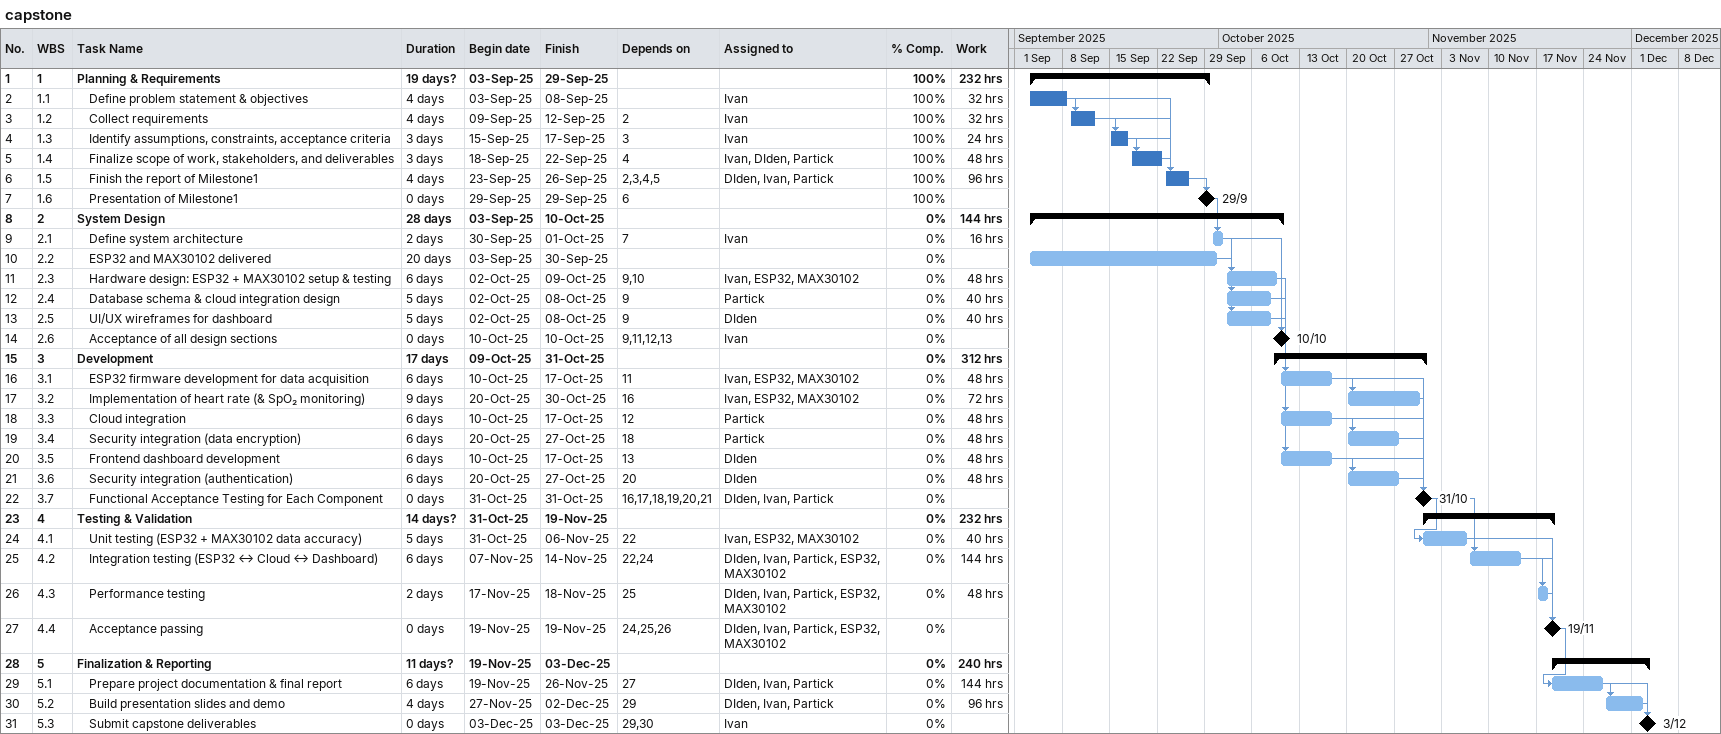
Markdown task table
capstone

| ID | WBS | Task | Duration | Start | Finish | Predecessors | Resources | % complete | Work (h) |
|---|---|---|---|---|---|---|---|---|---|
| 1 | 1 | **Planning & Requirements** | 19d? | 2025-09-03 | 2025-09-29 |  |  | 100 | 232 |
| 2 | 1.1 | Define problem statement & objectives | 4d | 2025-09-03 | 2025-09-08 |  | Ivan | 100 | 32 |
| 3 | 1.2 | Collect requirements | 4d | 2025-09-09 | 2025-09-12 | 2 | Ivan | 100 | 32 |
| 4 | 1.3 | Identify assumptions, constraints, acceptance criteria | 3d | 2025-09-15 | 2025-09-17 | 3 | Ivan | 100 | 24 |
| 5 | 1.4 | Finalize scope of work, stakeholders, and deliverables | 3d | 2025-09-18 | 2025-09-22 | 4 | Ivan, DIden, Partick | 100 | 48 |
| 6 | 1.5 | Finish the report of Milestone1 | 4d | 2025-09-23 | 2025-09-26 | 2, 3, 4, 5 | DIden, Ivan, Partick | 100 | 96 |
| 7 | 1.6 | Presentation of Milestone1 | 0d | 2025-09-29 | 2025-09-29 | 6 |  | 100 |  |
| 8 | 2 | **System Design** | 28d | 2025-09-03 | 2025-10-10 |  |  | 0 | 144 |
| 9 | 2.1 | Define system architecture | 2d | 2025-09-30 | 2025-10-01 | 7 | Ivan | 0 | 16 |
| 10 | 2.2 | ESP32 and MAX30102 delivered | 20d | 2025-09-03 | 2025-09-30 |  |  | 0 |  |
| 11 | 2.3 | Hardware design: ESP32 + MAX30102 setup & testing | 6d | 2025-10-02 | 2025-10-09 | 9, 10 | Ivan, ESP32, MAX30102 | 0 | 48 |
| 12 | 2.4 | Database schema & cloud integration design | 5d | 2025-10-02 | 2025-10-08 | 9 | Partick | 0 | 40 |
| 13 | 2.5 | UI/UX wireframes for dashboard | 5d | 2025-10-02 | 2025-10-08 | 9 | DIden | 0 | 40 |
| 14 | 2.6 | Acceptance of all design sections | 0d | 2025-10-10 | 2025-10-10 | 9, 11, 12, 13 | Ivan | 0 |  |
| 15 | 3 | **Development** | 17d | 2025-10-09 | 2025-10-31 |  |  | 0 | 312 |
| 16 | 3.1 | ESP32 firmware development for data acquisition | 6d | 2025-10-10 | 2025-10-17 | 11 | Ivan, ESP32, MAX30102 | 0 | 48 |
| 17 | 3.2 | Implementation of heart rate (& SpO₂ monitoring) | 9d | 2025-10-20 | 2025-10-30 | 16 | Ivan, ESP32, MAX30102 | 0 | 72 |
| 18 | 3.3 | Cloud integration | 6d | 2025-10-10 | 2025-10-17 | 12 | Partick | 0 | 48 |
| 19 | 3.4 | Security integration (data encryption) | 6d | 2025-10-20 | 2025-10-27 | 18 | Partick | 0 | 48 |
| 20 | 3.5 | Frontend dashboard development | 6d | 2025-10-10 | 2025-10-17 | 13 | DIden | 0 | 48 |
| 21 | 3.6 | Security integration (authentication) | 6d | 2025-10-20 | 2025-10-27 | 20 | DIden | 0 | 48 |
| 22 | 3.7 | Functional Acceptance Testing for Each Component | 0d | 2025-10-31 | 2025-10-31 | 16, 17, 18, 19, 20, 21 | DIden, Ivan, Partick | 0 |  |
| 23 | 4 | **Testing & Validation** | 14d? | 2025-10-31 | 2025-11-19 |  |  | 0 | 232 |
| 24 | 4.1 | Unit testing (ESP32 + MAX30102 data accuracy) | 5d | 2025-10-31 | 2025-11-06 | 22 | Ivan, ESP32, MAX30102 | 0 | 40 |
| 25 | 4.2 | Integration testing (ESP32 ↔ Cloud ↔ Dashboard) | 6d | 2025-11-07 | 2025-11-14 | 22, 24 | DIden, Ivan, Partick, ESP32, MAX30102 | 0 | 144 |
| 26 | 4.3 | Performance testing | 2d | 2025-11-17 | 2025-11-18 | 25 | DIden, Ivan, Partick, ESP32, MAX30102 | 0 | 48 |
| 27 | 4.4 | Acceptance passing | 0d | 2025-11-19 | 2025-11-19 | 24, 25, 26 | DIden, Ivan, Partick, ESP32, MAX30102 | 0 |  |
| 28 | 5 | **Finalization & Reporting** | 11d? | 2025-11-19 | 2025-12-03 |  |  | 0 | 240 |
| 29 | 5.1 | Prepare project documentation & final report | 6d | 2025-11-19 | 2025-11-26 | 27 | DIden, Ivan, Partick | 0 | 144 |
| 30 | 5.2 | Build presentation slides and demo | 4d | 2025-11-27 | 2025-12-02 | 29 | DIden, Ivan, Partick | 0 | 96 |
| 31 | 5.3 | Submit capstone deliverables | 0d | 2025-12-03 | 2025-12-03 | 29, 30 | Ivan | 0 |  |
